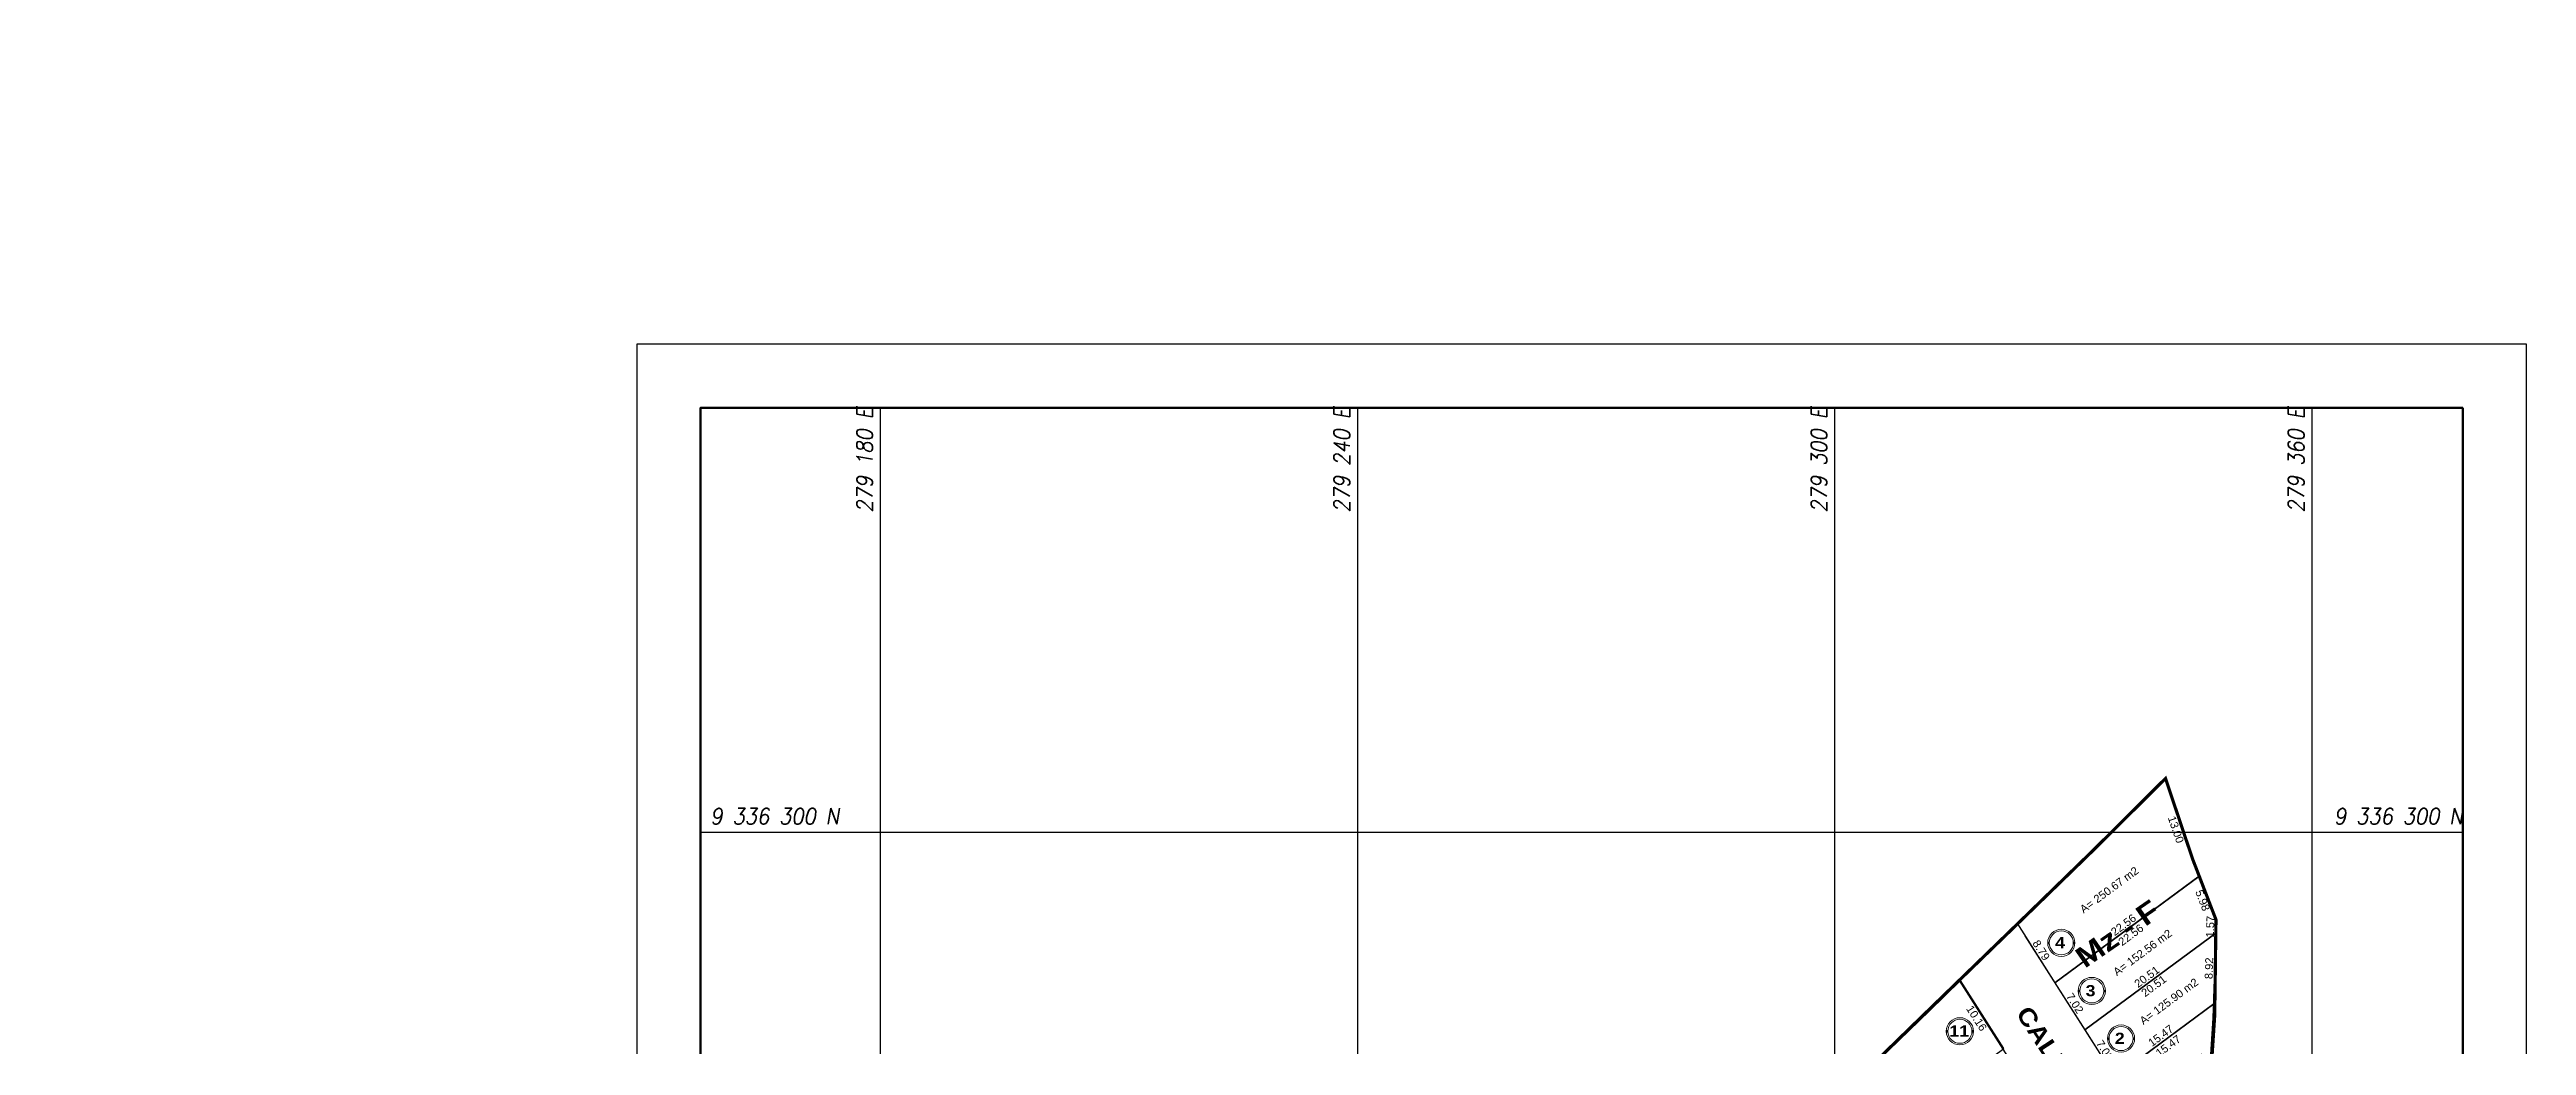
# Model space of a CAD drawing. Header units: metres. Extents: x 278764 to 279387, y 9336025 to 9336772.
# Drawn here: x 279075.5 to 279387, y 9336273.2 to 9336398.4 of the extents above; entities that cross this region are included whole.
import ezdxf
from ezdxf.enums import TextEntityAlignment as Align

# ---------------------------------------------------------------- set-up
doc = ezdxf.new("R2010")
doc.units = ezdxf.units.M
for name, color, linetype in [('31_PREDIOS_TOTAL', 7, 'Continuous'), ('Cuadricula Coordenadas', 5, 'Continuous'), ('LOTES', 250, 'Continuous')]:
    doc.layers.add(name, color=color, linetype=linetype)
for name, color, linetype, lineweight in [('@NUMEROS DE LOTES', 7, 'Continuous', 9), ('CIRCULO', 1, 'Continuous', 5), ('MARCO', 6, 'Continuous', 50), ('textos', 7, 'Continuous', 15)]:
    doc.layers.add(name, color=color, linetype=linetype, lineweight=lineweight)
doc.styles.add('Coordenadas', font='romans', dxfattribs={"width": 0.9, "height": 2})
doc.styles.add('STYLE1', font='arial.ttf')
doc.styles.add('titu', font='')
doc.styles.get('titu').set_extended_font_data('Arial Black')
doc.dimstyles.new('500ULTIMO', dxfattribs={"dimtxt": 1, "dimasz": 1.2, "dimexe": 0.18, "dimexo": 0.9, "dimgap": 0.2305, "dimtad": 1, "dimzin": 3, "dimdsep": 46, "dimtxsty": 'STYLE1', "dimcen": 0.09, "dimse1": 1, "dimse2": 1, "dimsd1": 1, "dimsd2": 1, "dimclrd": 125, "dimclre": 125, "dimaunit": 1, "dimadec": 3, "dimazin": 0, "dimtfac": 1, "dimtix": 1, "dimtofl": 0, "dimtmove": 0, "dimatfit": 3, "dimfxl": 1, "dimtolj": 1, "dimtzin": 0, "dimarcsym": 0})

# ---------------------------------------------------------------- blocks, each defined once
blk = doc.blocks.new('*D139')
at = {"layer": 'Defpoints', "color": 0, "transparency": 16777216}
for p in [(279331.43, 9336275.12), (279335.2, 9336269.2), (279335.2, 9336269.2)]:
    blk.add_point(p, dxfattribs=at)
at = {"layer": '31_PREDIOS_TOTAL', "color": 0, "transparency": 16777216, "insert": (279333.94, 9336272.56), "char_height": 1, "attachment_point": 5, "rotation": 302.4872, "style": 'STYLE1'}
blk.add_mtext('\\A1;7.02', dxfattribs=at)
blk = doc.blocks.new('*D140')
at = {"layer": 'Defpoints', "color": 0, "transparency": 16777216}
for p in [(279327.66, 9336281.04), (279331.43, 9336275.12), (279331.43, 9336275.12)]:
    blk.add_point(p, dxfattribs=at)
at = {"layer": '31_PREDIOS_TOTAL', "color": 0, "transparency": 16777216, "insert": (279330.17, 9336278.48), "char_height": 1, "attachment_point": 5, "rotation": 302.4872, "style": 'STYLE1'}
blk.add_mtext('\\A1;7.02', dxfattribs=at)
blk = doc.blocks.new('*D142')
at = {"layer": 'Defpoints', "color": 0, "transparency": 16777216}
for p in [(279345.8, 9336294.46), (279327.66, 9336281.04), (279327.66, 9336281.04)]:
    blk.add_point(p, dxfattribs=at)
at = {"layer": '31_PREDIOS_TOTAL', "color": 0, "transparency": 16777216, "insert": (279336.29, 9336288.34), "char_height": 1, "attachment_point": 5, "rotation": 36.4907, "style": 'STYLE1'}
blk.add_mtext('\\A1;22.56', dxfattribs=at)
blk = doc.blocks.new('*D143')
at = {"layer": 'Defpoints', "color": 0, "transparency": 16777216}
for p in [(279347.92, 9336287.31), (279331.43, 9336275.12), (279331.43, 9336275.12)]:
    blk.add_point(p, dxfattribs=at)
at = {"layer": '31_PREDIOS_TOTAL', "color": 0, "transparency": 16777216, "insert": (279339.23, 9336281.81), "char_height": 1, "attachment_point": 5, "rotation": 36.4907, "style": 'STYLE1'}
blk.add_mtext('\\A1;20.51', dxfattribs=at)
blk = doc.blocks.new('*D144')
at = {"layer": 'Defpoints', "color": 0, "transparency": 16777216}
for p in [(279347.64, 9336278.4), (279335.2, 9336269.2), (279335.2, 9336269.2)]:
    blk.add_point(p, dxfattribs=at)
at = {"layer": '31_PREDIOS_TOTAL', "color": 0, "transparency": 16777216, "insert": (279340.98, 9336274.4), "char_height": 1, "attachment_point": 5, "rotation": 36.4907, "style": 'STYLE1'}
blk.add_mtext('\\A1;15.47', dxfattribs=at)
blk = doc.blocks.new('*D146')
at = {"layer": 'Defpoints', "color": 0, "transparency": 16777216}
for p in [(279347.58, 9336276.61), (279347.58, 9336276.61), (279346.76, 9336264.17)]:
    blk.add_point(p, dxfattribs=at)
at = {"layer": '31_PREDIOS_TOTAL', "color": 0, "transparency": 16777216, "insert": (279346.44, 9336270.44), "char_height": 1, "attachment_point": 5, "rotation": 86.2348, "style": 'STYLE1'}
blk.add_mtext('\\A1;12.47', dxfattribs=at)
blk = doc.blocks.new('*D147')
at = {"layer": 'Defpoints', "color": 0, "transparency": 16777216}
for p in [(279347.92, 9336287.31), (279347.92, 9336287.31), (279347.64, 9336278.4)]:
    blk.add_point(p, dxfattribs=at)
at = {"layer": '31_PREDIOS_TOTAL', "color": 0, "transparency": 16777216, "insert": (279347.04, 9336282.88), "char_height": 1, "attachment_point": 5, "rotation": 88.1891, "style": 'STYLE1'}
blk.add_mtext('\\A1;8.92', dxfattribs=at)
blk = doc.blocks.new('*D148')
at = {"layer": 'Defpoints', "color": 0, "transparency": 16777216}
for p in [(279347.97, 9336288.88), (279347.97, 9336288.88), (279347.92, 9336287.31)]:
    blk.add_point(p, dxfattribs=at)
at = {"layer": '31_PREDIOS_TOTAL', "color": 0, "transparency": 16777216, "insert": (279347.2, 9336288.12), "char_height": 1, "attachment_point": 5, "rotation": 88.1891, "style": 'STYLE1'}
blk.add_mtext('\\A1;1.57', dxfattribs=at)
blk = doc.blocks.new('*D149')
at = {"layer": 'Defpoints', "color": 0, "transparency": 16777216}
for p in [(279344.46, 9336293.94), (279345.8, 9336294.46), (279347.97, 9336288.88)]:
    blk.add_point(p, dxfattribs=at)
at = {"layer": '31_PREDIOS_TOTAL', "color": 0, "transparency": 16777216, "insert": (279346.24, 9336291.42), "char_height": 1, "attachment_point": 5, "rotation": 291.2414, "style": 'STYLE1'}
blk.add_mtext('\\A1;5.98', dxfattribs=at)
blk = doc.blocks.new('*D281')
at = {"layer": 'Defpoints', "color": 0, "transparency": 16777216}
for p in [(279347.64, 9336278.4, 843.37), (279335.2, 9336269.2, 843.37), (279336.14, 9336267.93)]:
    blk.add_point(p, dxfattribs=at)
at = {"layer": '31_PREDIOS_TOTAL', "color": 0, "transparency": 16777216, "insert": (279341.92, 9336273.12), "char_height": 1, "attachment_point": 5, "rotation": 36.4907, "style": 'STYLE1'}
blk.add_mtext('\\A1;15.47', dxfattribs=at)
blk = doc.blocks.new('*D282')
at = {"layer": 'Defpoints', "color": 0, "transparency": 16777216}
for p in [(279347.92, 9336287.31, 843.37), (279331.43, 9336275.12, 843.37), (279332.3, 9336273.95)]:
    blk.add_point(p, dxfattribs=at)
at = {"layer": '31_PREDIOS_TOTAL', "color": 0, "transparency": 16777216, "insert": (279340.1, 9336280.65), "char_height": 1, "attachment_point": 5, "rotation": 36.4907, "style": 'STYLE1'}
blk.add_mtext('\\A1;20.51', dxfattribs=at)
blk = doc.blocks.new('*D283')
at = {"layer": 'Defpoints', "color": 0, "transparency": 16777216}
for p in [(279345.8, 9336294.46, 843.37), (279327.66, 9336281.04, 843.37), (279328.6, 9336279.78)]:
    blk.add_point(p, dxfattribs=at)
at = {"layer": '31_PREDIOS_TOTAL', "color": 0, "transparency": 16777216, "insert": (279337.22, 9336287.08), "char_height": 1, "attachment_point": 5, "rotation": 36.4907, "style": 'STYLE1'}
blk.add_mtext('\\A1;22.56', dxfattribs=at)
blk = doc.blocks.new('*D300')
at = {"layer": 'Defpoints', "color": 0, "transparency": 16777216}
for p in [(278768.56, 9336771.87), (279294.86, 9336112.87, 843.37), (279289.62, 9336108.69, 843.37)]:
    blk.add_point(p, dxfattribs=at)
at = {"layer": '31_PREDIOS_TOTAL', "color": 0, "transparency": 16777216, "insert": (278765.48, 9336770.36), "char_height": 1, "attachment_point": 5, "rotation": 38.6116, "style": 'STYLE1'}
blk.add_mtext('\\A1;6.70', dxfattribs=at)
blk = doc.blocks.new('CIR. LOTE')
at = {"color": 10, "lineweight": 0}
for p, q in [((278778.37, 9330113.72), (278778.57, 9330113.72)), ((278778.38, 9330113.82), (278778.58, 9330113.82)), ((278778.38, 9330113.62), (278778.58, 9330113.62)), ((278781.6, 9330113.82), (278781.8, 9330113.82)), ((278781.6, 9330113.72), (278781.8, 9330113.72)), ((278781.6, 9330113.62), (278781.8, 9330113.62))]:
    blk.add_line(p, q, dxfattribs=at)
for radius in [1.71, 1.51]:
    blk.add_circle((278780.09, 9330113.72), radius, dxfattribs=at)
blk = doc.blocks.new('*D438')
at = {"layer": 'Defpoints', "color": 0, "transparency": 16777216}
for p in [(279341.57, 9336306.75), (279344.3, 9336293.94), (279345.81, 9336294.46)]:
    blk.add_point(p, dxfattribs=at)
at = {"layer": '31_PREDIOS_TOTAL', "color": 0, "transparency": 16777216, "insert": (279342.88, 9336300.33), "char_height": 1, "attachment_point": 5, "rotation": 289.0391, "style": 'STYLE1'}
blk.add_mtext('\\A1;13.00', dxfattribs=at)
blk = doc.blocks.new('*D439')
at = {"layer": 'Defpoints', "color": 0, "transparency": 16777216}
for p in [(279322.94, 9336288.45), (279327.66, 9336281.04), (279327.68, 9336281.05)]:
    blk.add_point(p, dxfattribs=at)
at = {"layer": '31_PREDIOS_TOTAL', "color": 0, "transparency": 16777216, "insert": (279325.94, 9336285.15), "char_height": 1, "attachment_point": 5, "rotation": 302.4872, "style": 'STYLE1'}
blk.add_mtext('\\A1;8.79', dxfattribs=at)
blk = doc.blocks.new('*D444')
at = {"layer": 'Defpoints', "color": 0, "transparency": 16777216}
for p in [(279314.45, 9336280.49), (279315.8, 9336281.35), (279321.26, 9336272.77)]:
    blk.add_point(p, dxfattribs=at)
at = {"layer": '31_PREDIOS_TOTAL', "color": 0, "transparency": 16777216, "insert": (279317.81, 9336276.6), "char_height": 1, "attachment_point": 5, "rotation": 302.4872, "style": 'STYLE1'}
blk.add_mtext('\\A1;10.16', dxfattribs=at)

msp = doc.modelspace()

# ---------------------------------------------------------------- linework, layer by layer
at = {"color": 5, "const_width": 0.4, "elevation": 843.873, "flags": 128}
msp.add_lwpolyline([(279299.693, 9336265.881), (279311.689, 9336277.542), (279323.933, 9336289.409), (279332.571, 9336297.807), (279341.569, 9336306.754), (279344.984, 9336296.609), (279347.918, 9336288.991), (279347.758, 9336276.902), (279347.102, 9336267.046)], dxfattribs=at)
at = {"elevation": 843.369, "flags": 128}
msp.add_lwpolyline([(279240.343, 9336094.217), (279249.945, 9336079.138), (279261.635, 9336087.398), (279277.81, 9336099.158), (279289.619, 9336108.686), (279296.725, 9336114.361), (279303.351, 9336120.195), (279293.533, 9336134.233), (279292.872, 9336135.77), (279293.377, 9336137.646), (279302.135, 9336149.788), (279315.128, 9336165.811), (279327.252, 9336181.064), (279345.894, 9336203.782), (279343.81, 9336213.751), (279343.964, 9336221.412), (279344.043, 9336232.682), (279345.736, 9336246.728), (279346.76, 9336264.165), (279347.579, 9336276.61), (279347.967, 9336288.882), (279345.8, 9336294.456)], dxfattribs=at)
at = {"color": 5, "elevation": 1686.738, "flags": 128}
for points in [[(279327.663, 9336281.04), (279345.75, 9336294.419)], [(279331.432, 9336275.121), (279347.917, 9336287.315)], [(279335.201, 9336269.202), (279347.636, 9336278.399)]]:
    msp.add_lwpolyline(points, dxfattribs=at)
at = {"layer": 'Cuadricula Coordenadas', "color": 8}
for p, q in [((279180, 9336032.971), (279180, 9336353.371)), ((279240, 9336032.971), (279240, 9336353.371)), ((279300, 9336032.971), (279300, 9336353.371)), ((279360, 9336032.971), (279360, 9336353.371)), ((279157.36, 9336300), (279378.96, 9336300))]:
    msp.add_line(p, q, dxfattribs=at)
at = {"layer": 'Defpoints'}
msp.add_lwpolyline([(279386.96, 9336361.371), (279149.36, 9336361.371), (279149.36, 9336024.971), (279386.96, 9336024.971)], close=True, dxfattribs=at)
at = {"layer": 'LOTES', "flags": 128}
for points in [[(279345.81, 9336294.463), (279344.984, 9336296.609), (279341.569, 9336306.754), (279332.571, 9336297.807), (279323.933, 9336289.409), (279322.944, 9336288.451), (279327.663, 9336281.04)], [(279321.258, 9336272.774), (279315.8, 9336281.346), (279311.876, 9336277.542), (279300.418, 9336266.404), (279304.334, 9336260.255)]]:
    msp.add_lwpolyline(points, close=True, dxfattribs=at)
for points, elevation in [([(279240.343, 9336094.217), (279249.945, 9336079.138), (279261.635, 9336087.398), (279277.81, 9336099.158), (279289.619, 9336108.686), (279296.725, 9336114.361), (279303.351, 9336120.195), (279293.533, 9336134.233), (279292.872, 9336135.77), (279293.377, 9336137.646), (279302.135, 9336149.788), (279315.128, 9336165.811), (279327.252, 9336181.064), (279345.894, 9336203.782), (279343.81, 9336213.751), (279343.964, 9336221.412), (279344.043, 9336232.682), (279345.736, 9336246.728), (279346.76, 9336264.165), (279347.579, 9336276.61), (279347.967, 9336288.882), (279345.8, 9336294.456)], 1686.738), ([(279322.944, 9336288.451), (279327.663, 9336281.04), (279345.8, 9336294.456)], 843.369), ([(279345.81, 9336294.463), (279327.663, 9336281.04)], 843.369), ([(279323.894, 9336286.959), (279346.055, 9336252.157)], 1686.738), ([(279315.613, 9336281.346), (279335.758, 9336249.709)], 1686.738)]:
    msp.add_lwpolyline(points, dxfattribs=dict(at, elevation=elevation))
at = {"layer": 'LOTES', "elevation": 843.369, "flags": 128}
for points in [[(279347.917, 9336287.315), (279347.967, 9336288.882), (279345.8, 9336294.456), (279327.663, 9336281.04), (279331.432, 9336275.121)], [(279347.917, 9336287.315), (279331.432, 9336275.121), (279335.201, 9336269.202), (279347.636, 9336278.399)], [(279347.579, 9336276.61), (279347.636, 9336278.399), (279335.201, 9336269.202), (279346.055, 9336252.157), (279346.76, 9336264.165)]]:
    msp.add_lwpolyline(points, close=True, dxfattribs=at)
at = {"layer": 'MARCO', "color": 7}
msp.add_lwpolyline([(279378.96, 9336353.371), (279157.36, 9336353.371), (279157.36, 9336032.971), (279378.96, 9336032.971)], close=True, dxfattribs=at)

# ---------------------------------------------------------------- block references
at = {"layer": 'CIRCULO', "color": 7, "lineweight": 0}
for p in [(548.379, 6172.355), (552.211, 6166.312), (535.631, 6161.237), (555.888, 6160.321)]:
    msp.add_blockref('CIR. LOTE', p, dxfattribs=at)

# ---------------------------------------------------------------- texts
at = {"lineweight": 50, "extrusion": (0.000360793, 0.000509819, 1), "style": 'titu'}
msp.add_text('CALLE 04', height=2.1609, rotation=303.15637, dxfattribs=at).set_placement((279322.594, 9336275.815, 5091.356))
at = {"layer": '31_PREDIOS_TOTAL', "color": 7, "lineweight": 0, "char_height": 1, "attachment_point": 5, "rotation": 36.43561, "style": 'STYLE1'}
for s, insert in [('\\A1;A={\\C5; }250.67 m2', (279334.492, 9336292.74, 843.369)), ('\\A1;A={\\C5; }152.56 m2', (279338.684, 9336284.863, 843.369)), ('\\A1;A={\\C5; }125.90 m2', (279342.007, 9336278.72, 843.369))]:
    msp.add_mtext(s, dxfattribs=dict(at, insert=insert))
at = {"layer": '@NUMEROS DE LOTES', "style": 'titu'}
for s, p in [('4', (279327.689, 9336285.408, -1504.03)), ('3', (279331.522, 9336279.365, -1504.03)), ('11', (279314.39, 9336274.29, -1504.03)), ('2', (279335.199, 9336273.374, -1504.03))]:
    msp.add_text(s, height=1.4, dxfattribs=at).set_placement(p)
at = {"layer": 'Cuadricula Coordenadas', "color": 7, "style": 'Coordenadas', "oblique": 10, "width": 0.9}
for s, p in [('   279 180 E', (279178, 9336353.371)), ('   279 240 E', (279238, 9336353.371)), ('   279 300 E', (279298, 9336353.371)), ('   279 360 E', (279358, 9336353.371))]:
    msp.add_text(s, height=2, rotation=90, dxfattribs=at).set_placement(p, align=Align.MIDDLE_RIGHT)
msp.add_text(' 9 336 300 N', height=2, dxfattribs=at).set_placement((279157.36, 9336302), align=Align.MIDDLE_LEFT)
msp.add_text(' 9 336 300 N', height=2, dxfattribs=at).set_placement((279378.96, 9336302), align=Align.MIDDLE_RIGHT)
at = {"layer": 'textos', "color": 102, "style": 'titu'}
msp.add_text('Mz - F', height=2.5996, rotation=34.68554, dxfattribs=at).set_placement((279331.427, 9336282.816))

# ---------------------------------------------------------------- dimensions: what is measured, and where the dimension line sits
at = {"layer": '31_PREDIOS_TOTAL'}
for p1, p2, distance, picture, middle in [((279289.619, 9336108.686, 843.369), (279294.856, 9336112.868, 843.369), 843.37, '*D300', (278765.48, 9336770.361)), ((279341.569, 9336306.754), (279345.81, 9336294.463), -1.599, '*D438', (279342.879, 9336300.329)), ((279345.8, 9336294.456, 843.369), (279327.663, 9336281.04, 843.369), 0, '*D142', (279336.291, 9336288.343, 843.369)), ((279345.8, 9336294.456, 843.369), (279327.663, 9336281.04, 843.369), 1.569, '*D283', (279337.224, 9336287.082)), ((279347.967, 9336288.882, 843.369), (279345.8, 9336294.456, 843.369), 1.435, '*D149', (279346.237, 9336291.417, 843.369)), ((279347.917, 9336287.315, 843.369), (279347.967, 9336288.882, 843.369), 0, '*D148', (279347.202, 9336288.122, 843.369)), ((279322.944, 9336288.451), (279327.663, 9336281.04), 0.018, '*D439', (279325.944, 9336285.153)), ((279347.9175, 9336287.3148, 843.369), (279331.4323, 9336275.1206, 843.369), 0, '*D143', (279339.2342, 9336281.8135, 843.369)), ((279347.9175, 9336287.3148, 843.369), (279331.4323, 9336275.1206, 843.369), 1.4533, '*D282', (279340.0985, 9336280.6451)), ((279347.636, 9336278.399, 843.369), (279347.917, 9336287.315, 843.369), 0, '*D147', (279347.036, 9336282.88, 843.369)), ((279321.258, 9336272.774), (279315.8, 9336281.346), 1.595, '*D444', (279317.808, 9336276.601)), ((279327.663, 9336281.04, 843.369), (279331.432, 9336275.121, 843.369), 0, '*D140', (279330.173, 9336278.478, 843.369)), ((279347.636, 9336278.399, 843.369), (279335.201, 9336269.202, 843.369), 0, '*D144', (279340.978, 9336274.396, 843.369)), ((279347.636, 9336278.399, 843.369), (279335.201, 9336269.202, 843.369), 1.581, '*D281', (279341.918, 9336273.125)), ((279346.76, 9336264.165, 843.369), (279347.579, 9336276.61, 843.369), 0, '*D146', (279346.439, 9336270.436, 843.369)), ((279331.432, 9336275.121, 843.369), (279335.201, 9336269.202, 843.369), 0, '*D139', (279333.942, 9336272.559, 843.369))]:
    dim = msp.add_aligned_dim(p1=p1, p2=p2, distance=distance, dimstyle='500ULTIMO', dxfattribs=at)
    dim.commit()
    dim.dimension.update_dxf_attribs({"geometry": picture, "text_midpoint": middle})

doc.saveas('drawing.dxf')
